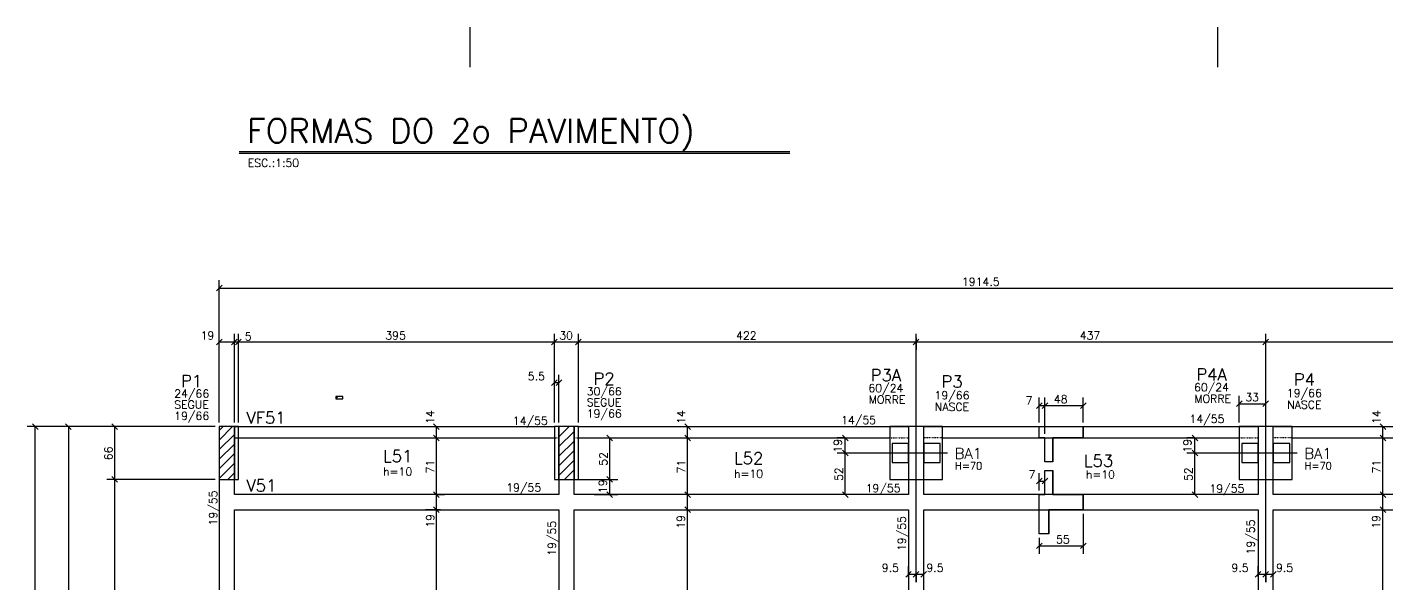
# Model space of a CAD drawing. Extents: x 2483 to 6525, y 1781 to 3839.
# Drawn here: x 2529 to 4229, y 3142 to 3839 of the extents above; entities that cross this region are included whole.
import ezdxf

# ---------------------------------------------------------------- set-up
doc = ezdxf.new("R2010")
doc.units = 0
doc.header["$MEASUREMENT"] = 0
doc.linetypes.add('ESTILO_TQS_0004', pattern=[2, 0.5, -0.4, 0.1, -0.4, 0.1, -0.5])
for name, color, linetype in [('1', 1, 'CONTINUOUS'), ('2', 2, 'CONTINUOUS'), ('3', 3, 'CONTINUOUS'), ('4', 4, 'CONTINUOUS'), ('6', 6, 'CONTINUOUS'), ('7', 7, 'CONTINUOUS'), ('8', 8, 'CONTINUOUS'), ('9', 9, 'CONTINUOUS')]:
    doc.layers.add(name, color=color, linetype=linetype)
doc.styles.get("Standard").update_dxf_attribs({"font": 'ROMANS.SHX'})

msp = doc.modelspace()

# ---------------------------------------------------------------- linework, layer by layer
at = {"layer": '1', "linetype": 'Continuous'}
msp.add_lwpolyline([(2914.940728, 3373.863117), (2923.885404, 3373.863117), (2923.885404, 3376.726875), (2914.940728, 3376.726875), (2914.940728, 3373.863117)], dxfattribs=at)
at = {"layer": '2', "linetype": 'Continuous'}
for p, q in [((2765.824466, 3508.841025), (2772.895534, 3515.912093)), ((2765.824466, 3441.580604), (2772.895534, 3448.651672)), ((2784.824466, 3441.580604), (2791.895534, 3448.651672)), ((2784.824466, 3441.580604), (2791.895534, 3448.651672)), ((2784.824466, 3441.580604), (2791.895534, 3448.651672)), ((2789.824466, 3441.580604), (2796.895534, 3448.651672)), ((2789.824466, 3441.580604), (2796.895534, 3448.651672)), ((3184.824466, 3441.580604), (3191.895534, 3448.651672)), ((3214.824466, 3441.580604), (3221.895534, 3448.651672)), ((3214.824466, 3441.580604), (3221.895534, 3448.651672)), ((3636.824466, 3441.580604), (3643.895534, 3448.651672)), ((4073.824466, 3441.580604), (4080.895534, 3448.651672)), ((4073.824466, 3441.580604), (4080.895534, 3448.651672)), ((3191.895534, 3397.547325), (3184.824466, 3390.476257)), ((3197.395534, 3397.547325), (3190.324466, 3390.476257)), ((3790.739817, 3361.891119), (3797.810885, 3368.962187)), ((3797.739817, 3361.891119), (3804.810885, 3368.962187)), ((3797.739817, 3361.891119), (3804.810885, 3368.962187)), ((3845.739817, 3361.891119), (3852.810885, 3368.962187)), ((4040.824466, 3364.240312), (4047.895534, 3371.31138)), ((4073.824466, 3364.240312), (4080.895534, 3371.31138)), ((2542.789895, 3335.485466), (2535.718828, 3342.556534)), ((2577.256732, 3342.556534), (2584.3278, 3335.485466)), ((2642.319567, 3335.485466), (2635.248499, 3342.556534)), ((3044.380609, 3335.485466), (3037.309541, 3342.556534)), ((3358.290029, 3335.485466), (3351.218961, 3342.556534)), ((4227.32183, 3335.485466), (4220.250763, 3342.556534)), ((3044.380609, 3321.485466), (3037.309541, 3328.556534)), ((3044.380609, 3321.485466), (3037.309541, 3328.556534)), ((3260.998574, 3321.485466), (3253.927506, 3328.556534)), ((3358.290029, 3321.485466), (3351.218961, 3328.556534)), ((3358.290029, 3321.485466), (3351.218961, 3328.556534)), ((3555.32961, 3321.485466), (3548.258542, 3328.556534)), ((3992.32961, 3321.485466), (3985.258542, 3328.556534)), ((4227.32183, 3321.485466), (4220.250763, 3328.556534)), ((4227.32183, 3321.485466), (4220.250763, 3328.556534)), ((3555.32961, 3302.485466), (3548.258542, 3309.556534)), ((3555.32961, 3302.485466), (3548.258542, 3309.556534)), ((3992.32961, 3302.485466), (3985.258542, 3309.556534)), ((3992.32961, 3302.485466), (3985.258542, 3309.556534)), ((2642.319567, 3269.485466), (2635.248499, 3276.556534)), ((2642.319567, 3269.485466), (2635.248499, 3276.556534)), ((3260.998574, 3269.485466), (3253.927506, 3276.556534)), ((3260.998574, 3269.485466), (3253.927506, 3276.556534)), ((3790.739817, 3267.473405), (3797.810885, 3274.544473)), ((3797.739817, 3267.473405), (3804.810885, 3274.544473)), ((3044.380609, 3250.485466), (3037.309541, 3257.556534)), ((3044.380609, 3250.485466), (3037.309541, 3257.556534)), ((3260.998574, 3250.485466), (3253.927506, 3257.556534)), ((3358.290029, 3250.485466), (3351.218961, 3257.556534)), ((3358.290029, 3250.485466), (3351.218961, 3257.556534)), ((3555.32961, 3250.485466), (3548.258542, 3257.556534)), ((3992.32961, 3250.485466), (3985.258542, 3257.556534)), ((4227.32183, 3250.485466), (4220.250763, 3257.556534)), ((4227.32183, 3250.485466), (4220.250763, 3257.556534)), ((3044.380609, 3231.485466), (3037.309541, 3238.556534)), ((3044.380609, 3231.485466), (3037.309541, 3238.556534)), ((3358.290029, 3231.485466), (3351.218961, 3238.556534)), ((3358.290029, 3231.485466), (3351.218961, 3238.556534)), ((4227.32183, 3231.485466), (4220.250763, 3238.556534)), ((4227.32183, 3231.485466), (4220.250763, 3238.556534)), ((3790.739817, 3186.369845), (3797.810885, 3193.440912)), ((3845.739817, 3186.369845), (3852.810885, 3193.440912)), ((3627.324466, 3150.829577), (3634.395534, 3157.900644)), ((3636.824466, 3150.829577), (3643.895534, 3157.900644)), ((3636.824466, 3150.829577), (3643.895534, 3157.900644)), ((3646.324466, 3150.829577), (3653.395534, 3157.900644)), ((4064.324466, 3150.829577), (4071.395534, 3157.900644)), ((4073.824466, 3150.829577), (4080.895534, 3157.900644)), ((4073.824466, 3150.829577), (4080.895534, 3157.900644)), ((4083.324466, 3150.829577), (4090.395534, 3157.900644))]:
    msp.add_line(p, q, dxfattribs=at)
at = {"layer": '3', "linetype": 'Continuous'}
for p, q in [((3082.623006, 3838.924975), (3082.623006, 3788.925475)), ((4017.107115, 3838.924975), (4017.107115, 3788.925475)), ((2769.36, 3322.317503), (2786.063497, 3339.021)), ((2769.36, 3334.338318), (2774.042682, 3339.021)), ((2788.36, 3339.021), (3188.36, 3339.021)), ((3193.86, 3326.088968), (3206.792032, 3339.021)), ((3193.86, 3338.109783), (3194.771217, 3339.021)), ((3193.86, 3314.068153), (3212.86, 3333.068153)), ((3218.36, 3339.021), (3630.86, 3339.021)), ((3649.86, 3339.021), (4067.86, 3339.021)), ((4086.86, 3339.021), (4504.86, 3339.021)), ((2769.36, 3310.296688), (2788.36, 3329.296688)), ((2769.36, 3298.275872), (2788.36, 3317.275872)), ((2788.36, 3325.021), (3188.36, 3325.021)), ((3193.86, 3302.047338), (3212.86, 3321.047338)), ((3218.36, 3325.021), (3607.36, 3325.021)), ((3673.36, 3325.021), (4044.36, 3325.021)), ((4110.36, 3325.021), (4481.36, 3325.021)), ((2769.36, 3286.255057), (2788.36, 3305.255057)), ((3193.86, 3290.026522), (3212.86, 3309.026522)), ((3193.86, 3278.005707), (3212.86, 3297.005707)), ((2769.36, 3274.234242), (2788.36, 3293.234242)), ((2780.167574, 3273.021), (2788.36, 3281.213426)), ((3200.896108, 3273.021), (3212.86, 3284.984892))]:
    msp.add_line(p, q, dxfattribs=at)
at = {"layer": '3', "linetype": 'ESTILO_TQS_0004'}
for p, q in [((3188.36, 3325.021), (3193.86, 3325.021)), ((3212.86, 3325.021), (3218.36, 3325.021)), ((3607.36, 3325.021), (3630.86, 3325.021)), ((3673.36, 3325.021), (3649.86, 3325.021)), ((4044.36, 3325.021), (4067.86, 3325.021)), ((4110.36, 3325.021), (4086.86, 3325.021))]:
    msp.add_line(p, q, dxfattribs=at)
at = {"layer": '3', "linetype": 'Continuous'}
for points in [[(3607.36, 3273.021), (3673.36, 3273.021), (3673.36, 3339.021), (3607.36, 3339.021), (3607.36, 3273.021)], [(4044.36, 3273.021), (4110.36, 3273.021), (4110.36, 3339.021), (4044.36, 3339.021), (4044.36, 3273.021)], [(2769.36, 3273.021), (2769.36, 3244.521)], [(2788.36, 3254.021), (2788.36, 3273.021)], [(3193.86, 3273.021), (3193.86, 3254.021)], [(3212.86, 3254.021), (3212.86, 3273.021)], [(3630.86, 3273.021), (3630.86, 3254.021)], [(3649.86, 3254.021), (3649.86, 3273.021)], [(4067.86, 3273.021), (4067.86, 3254.021)], [(4086.86, 3254.021), (4086.86, 3273.021)], [(3193.86, 3254.021), (2788.36, 3254.021)], [(3630.86, 3254.021), (3212.86, 3254.021)], [(4067.86, 3254.021), (3649.86, 3254.021)], [(4504.86, 3254.021), (4086.86, 3254.021)], [(2769.36, 3244.521), (2769.36, 2812.021)], [(2788.36, 3235.021), (3193.86, 3235.021)], [(2788.36, 2812.021), (2788.36, 3235.021)], [(3193.86, 3235.021), (3193.86, 2817.521)], [(3212.86, 3235.021), (3630.86, 3235.021)], [(3212.86, 2817.521), (3212.86, 3235.021)], [(3630.86, 3235.021), (3630.86, 2891.021)], [(3649.86, 3235.021), (4067.86, 3235.021)], [(3649.86, 2891.021), (3649.86, 3235.021)], [(4067.86, 3235.021), (4067.86, 2897.021)], [(4086.86, 3235.021), (4504.86, 3235.021)], [(4086.86, 2897.021), (4086.86, 3235.021)]]:
    msp.add_lwpolyline(points, dxfattribs=at)
at = {"layer": '6', "linetype": 'Continuous'}
for p, q in [((2794.236424, 3683.152598), (3482.422129, 3683.152598)), ((2794.236424, 3681.354558), (3482.422129, 3681.354558)), ((3794.275351, 3325.021), (3794.275351, 3339.021)), ((3794.275351, 3339.021), (3849.275351, 3339.021)), ((3849.275351, 3325.021), (3849.275351, 3339.021)), ((3794.275351, 3325.021), (3801.275351, 3325.021)), ((3801.275351, 3295.021), (3801.275351, 3325.021)), ((3811.275351, 3295.021), (3811.275351, 3325.021)), ((3811.275351, 3325.021), (3849.275351, 3325.021)), ((3801.275351, 3254.021), (3801.275351, 3284.021)), ((3811.275351, 3254.021), (3811.275351, 3284.021)), ((3794.275351, 3235.021), (3794.275351, 3254.021)), ((3794.275351, 3254.021), (3801.275351, 3254.021)), ((3811.275351, 3254.021), (3849.275351, 3254.021)), ((3849.275351, 3235.021), (3849.275351, 3254.021)), ((3794.275351, 3205.021), (3794.275351, 3235.021)), ((3806.275351, 3205.021), (3806.275351, 3235.021)), ((3806.275351, 3235.021), (3849.275351, 3235.021))]:
    msp.add_line(p, q, dxfattribs=at)
at = {"layer": '7', "linetype": 'Continuous'}
for points in [[(2769.36, 3273.021), (2788.36, 3273.021), (2788.36, 3339.021), (2769.36, 3339.021), (2769.36, 3273.021)], [(2793.36, 3339.021), (2788.36, 3339.021), (2788.36, 3273.021), (2793.36, 3273.021), (2793.36, 3339.021)], [(3193.86, 3339.021), (3188.36, 3339.021), (3188.36, 3273.021), (3193.86, 3273.021), (3193.86, 3339.021)], [(3193.86, 3273.021), (3212.86, 3273.021), (3212.86, 3339.021), (3193.86, 3339.021), (3193.86, 3273.021)], [(3218.36, 3339.021), (3212.86, 3339.021), (3212.86, 3273.021), (3218.36, 3273.021), (3218.36, 3339.021)], [(3630.86, 3273.021), (3649.86, 3273.021), (3649.86, 3339.021), (3630.86, 3339.021), (3630.86, 3273.021)], [(4067.86, 3273.021), (4086.86, 3273.021), (4086.86, 3339.021), (4067.86, 3339.021), (4067.86, 3273.021)], [(3630.86, 3318.021), (3610.36, 3318.021), (3610.36, 3294.021), (3630.86, 3294.021), (3630.86, 3318.021)], [(3670.36, 3318.021), (3649.86, 3318.021), (3649.86, 3294.021), (3670.36, 3294.021), (3670.36, 3318.021)], [(4067.86, 3318.021), (4047.36, 3318.021), (4047.36, 3294.021), (4067.86, 3294.021), (4067.86, 3318.021)], [(4107.36, 3318.021), (4086.86, 3318.021), (4086.86, 3294.021), (4107.36, 3294.021), (4107.36, 3318.021)]]:
    msp.add_lwpolyline(points, dxfattribs=at)
at = {"layer": '8', "linetype": 'Continuous'}
for points in [[(3794.275351, 3339.021), (3849.275351, 3339.021), (3849.275351, 3325.021), (3811.275351, 3325.021), (3811.275351, 3295.021), (3801.275351, 3295.021), (3801.275351, 3325.021), (3794.275351, 3325.021), (3794.275351, 3339.021)], [(3801.275351, 3284.021), (3811.275351, 3284.021), (3811.275351, 3254.021), (3849.275351, 3254.021), (3849.275351, 3235.021), (3806.275351, 3235.021), (3806.275351, 3205.021), (3794.275351, 3205.021), (3794.275351, 3254.021), (3801.275351, 3254.021), (3801.275351, 3284.021)]]:
    msp.add_lwpolyline(points, dxfattribs=at)
at = {"layer": '9', "linetype": 'Continuous'}
for p, q in [((2769.36, 3450.116138), (2769.36, 3522.376559)), ((2769.36, 3512.376559), (4683.86, 3512.376559)), ((2769.36, 3344.021), (2769.36, 3455.116138)), ((2788.36, 3344.021), (2788.36, 3455.116138)), ((2788.36, 3349.021), (2788.36, 3455.116138)), ((2793.36, 3344.021), (2793.36, 3455.116138)), ((3188.36, 3344.021), (3188.36, 3455.116138)), ((3188.36, 3349.021), (3188.36, 3455.116138)), ((3218.36, 3344.021), (3218.36, 3455.116138)), ((3640.36, 3144.365111), (3640.36, 3455.116138)), ((3640.36, 3311.021), (3640.36, 3455.116138)), ((3640.36, 3450.116138), (3640.36, 3435.116138)), ((4077.36, 3144.365111), (4077.36, 3455.116138)), ((2769.36, 3445.116138), (2788.36, 3445.116138)), ((2788.36, 3445.116138), (2793.36, 3445.116138)), ((2793.36, 3445.116138), (3188.36, 3445.116138)), ((3188.36, 3445.116138), (3218.36, 3445.116138)), ((3218.36, 3445.116138), (3640.36, 3445.116138)), ((3640.36, 3445.116138), (4077.36, 3445.116138)), ((4077.36, 3445.116138), (4514.36, 3445.116138)), ((3188.36, 3372.841976), (3188.36, 3404.011791)), ((3193.86, 3344.021), (3193.86, 3404.011791)), ((3193.86, 3394.011791), (3188.36, 3394.011791)), ((3794.275351, 3344.021), (3794.275351, 3375.426653)), ((3794.275351, 3365.426653), (3801.275351, 3365.426653)), ((3801.275351, 3330.021), (3801.275351, 3375.426653)), ((3801.275351, 3365.426653), (3849.275351, 3365.426653)), ((3849.275351, 3344.021), (3849.275351, 3375.426653)), ((4044.36, 3344.021), (4044.36, 3377.775846)), ((4044.36, 3367.775846), (4077.36, 3367.775846)), ((4077.36, 3360.797831), (4077.36, 3377.775846)), ((2575.792266, 3339.021), (2529.254362, 3339.021)), ((2539.254362, 2095.021), (2539.254362, 3339.021)), ((2759.36, 3339.021), (2570.792266, 3339.021)), ((2580.792266, 3339.021), (2580.792266, 2691.021)), ((2764.36, 3339.021), (2628.784033, 3339.021)), ((2638.784033, 3273.021), (2638.784033, 3339.021)), ((3040.845075, 3325.021), (3040.845075, 3339.021)), ((3044.167185, 3339.021), (3050.845075, 3339.021)), ((3354.754495, 3325.021), (3354.754495, 3339.021)), ((4223.786297, 3325.021), (4223.786297, 3339.021)), ((3039.059226, 3325.021), (3050.845075, 3325.021)), ((3040.845075, 3254.021), (3040.845075, 3325.021)), ((3254.427459, 3325.021), (3267.46304, 3325.021)), ((3257.46304, 3273.021), (3257.46304, 3325.021)), ((3354.754495, 3254.021), (3354.754495, 3325.021)), ((3550.154368, 3325.021), (3541.794076, 3325.021)), ((3551.794076, 3306.021), (3551.794076, 3325.021)), ((3987.154368, 3325.021), (3978.794076, 3325.021)), ((3988.794076, 3306.021), (3988.794076, 3325.021)), ((4223.786297, 3254.021), (4223.786297, 3325.021)), ((3679.79065, 3306.021), (3541.794076, 3306.021)), ((3551.794076, 3254.021), (3551.794076, 3306.021)), ((4116.79065, 3306.021), (3978.794076, 3306.021)), ((3988.794076, 3254.021), (3988.794076, 3306.021)), ((3794.275351, 3259.021), (3794.275351, 3281.008939)), ((3801.275351, 3264.587303), (3801.275351, 3281.008939)), ((2764.36, 3273.021), (2628.784033, 3273.021)), ((2638.784033, 2812.021), (2638.784033, 3273.021)), ((3217.86, 3273.021), (3267.46304, 3273.021)), ((3257.46304, 3254.021), (3257.46304, 3273.021)), ((3794.275351, 3271.008939), (3801.275351, 3271.008939)), ((3040.845075, 3235.021), (3040.845075, 3254.021)), ((3042.349418, 3254.021), (3050.845075, 3254.021)), ((3238.02148, 3254.021), (3267.46304, 3254.021)), ((3354.754495, 3235.021), (3354.754495, 3254.021)), ((3569.857897, 3254.021), (3541.794076, 3254.021)), ((4223.786297, 3235.021), (4223.786297, 3254.021)), ((3045.845075, 3235.021), (3027.066634, 3235.021)), ((3037.563896, 3235.021), (3050.845075, 3235.021)), ((3040.845075, 3007.021), (3040.845075, 3235.021)), ((3354.754495, 2812.021), (3354.754495, 3235.021)), ((3849.275351, 3230.021), (3849.275351, 3179.905378)), ((4223.786297, 2812.021), (4223.786297, 3235.021)), ((3794.275351, 3200.021), (3794.275351, 3179.905378)), ((3794.275351, 3189.905378), (3849.275351, 3189.905378)), ((3630.86, 3150.989424), (3630.86, 3164.365111)), ((4067.86, 3150.989424), (4067.86, 3164.365111)), ((3630.86, 3154.365111), (3640.36, 3154.365111)), ((3640.36, 3154.365111), (3649.86, 3154.365111)), ((3640.36, 3153.338076), (3640.36, 3144.365111)), ((4067.86, 3154.365111), (4077.36, 3154.365111)), ((4077.36, 3154.365111), (4086.86, 3154.365111)), ((4077.36, 3153.338076), (4077.36, 3144.365111))]:
    msp.add_line(p, q, dxfattribs=at)

# ---------------------------------------------------------------- texts
at = {"layer": '1', "linetype": 'Continuous'}
msp.add_text('C:\\Users\\Werebe\\OneDrive\\Jair\\TQS\\TQS\\Logo\\ALIMONTI.JPG', height=0.051139, dxfattribs=at).set_placement((2915.020591, 3375.294996))
at = {"layer": '2', "linetype": 'Continuous'}
for s, p in [('ESC.:1:50', (2804.855907, 3664.078618)), ('1914.5', (3697.61, 3515.376559)), ('19', (2746.02667, 3448.116138)), ('5', (2801.3008, 3446.973784)), ('395', (2976.86, 3448.116138)), ('30', (3194.36, 3448.116138)), ('422', (3415.36, 3448.116138)), ('437', (3844.86, 3448.116138)), ('5.5', (3155.02667, 3397.011791)), ('7', (3777.23933, 3366.862979)), ('48', (3812.520657, 3368.426653)), ('33', (4051.86, 3370.775846)), ('7', (3780.942021, 3274.008939)), ('55', (3815.275351, 3192.905378)), ('9.5', (3597.52667, 3157.365111)), ('9.5', (3653.19333, 3157.365111)), ('9.5', (4034.52667, 3157.365111)), ('9.5', (4090.19333, 3157.365111))]:
    msp.add_text(s, height=10, dxfattribs=at).set_placement(p)
for s, p in [('14', (3037.845075, 3342.35433)), ('14', (3351.754495, 3342.35433)), ('14', (4220.786297, 3342.35433)), ('19', (3547.419411, 3306.512433)), ('19', (3984.419411, 3306.512433)), ('66', (2635.784033, 3297.021)), ('52', (3254.46304, 3290.021)), ('71', (3037.845075, 3280.521)), ('71', (3351.754495, 3280.521)), ('52', (3548.794076, 3271.021)), ('52', (3985.794076, 3271.021)), ('71', (4220.786297, 3280.521)), ('19', (3253.793408, 3255.798861)), ('19', (3038.044992, 3212.601991)), ('19', (3351.312405, 3211.376965)), ('19', (4220.344206, 3211.376965))]:
    msp.add_text(s, height=10, rotation=90, dxfattribs=at).set_placement(p)
at = {"layer": '3', "linetype": 'Continuous'}
for s, height, p in [('24/66', 10, (2713.011078, 3375.317969)), ('30/66', 10, (3228.668861, 3378.223083)), ('60/24', 10, (3580.725793, 3382.271009)), ('19/66', 10, (3663.368689, 3373.317987)), ('60/24', 10, (3987.754768, 3383.241761)), ('19/66', 10, (4103.819864, 3376.052725)), ('SEGUE', 10, (2713.011078, 3361.551957)), ('SEGUE', 10, (3228.668861, 3364.457072)), ('MORRE', 10, (3581.115597, 3367.920291)), ('NASCE', 10, (3663.758494, 3358.772367)), ('MORRE', 10, (3988.144573, 3368.891043)), ('NASCE', 10, (4104.209668, 3361.507105)), ('19/66', 10, (2713.011078, 3347.517816)), ('14/55', 10, (3136.272494, 3341.45422)), ('19/66', 10, (3228.668861, 3350.42293)), ('14/55', 10, (3546.548513, 3342.255028)), ('14/55', 10, (3982.059804, 3343.636487)), ('h=10', 10, (2974.029086, 3277.784238)), ('h=10', 10, (3412.715847, 3275.059476)), ('H=70', 9, (3689.092652, 3285.524165)), ('h=10', 10, (3852.574408, 3274.151222)), ('H=70', 9, (4126.092652, 3285.524165)), ('19/55', 10, (3128.052097, 3257.771)), ('19/55', 10, (3577.282614, 3257.02731)), ('19/55', 10, (4006.998755, 3256.555094))]:
    msp.add_text(s, height=height, dxfattribs=at).set_placement(p)
for p in [(2766.589128, 3215.380473), (3190.11, 3177.417555), (3627.443185, 3183.414891), (4063.558517, 3179.072005)]:
    msp.add_text('19/55', height=10, rotation=90, dxfattribs=at).set_placement(p)
at = {"layer": '4', "linetype": 'Continuous'}
for s, height, p in [('P1', 15, (2721.453725, 3388.641428)), ('P2', 15, (3237.111508, 3391.546542)), ('P3A', 15, (3583.592376, 3396.004073)), ('P3', 15, (3672.180496, 3387.847019)), ('P4A', 15, (3990.621352, 3396.974825)), ('P4', 15, (4112.63167, 3390.581758)), ('VF51', 15, (2803.36, 3342.771)), ('L51', 15, (2974.029086, 3294.784238)), ('L52', 15, (3412.715847, 3292.059476)), ('BA1', 13.5, (3688.660435, 3298.778287)), ('L53', 15, (3849.961469, 3288.91156)), ('BA1', 13.5, (4125.660435, 3298.778287)), ('V51', 15, (2803.36, 3257.771))]:
    msp.add_text(s, height=height, dxfattribs=at).set_placement(p)
at = {"layer": '6', "linetype": 'Continuous'}
msp.add_text('FORMAS DO 2o PAVIMENTO)', height=30, dxfattribs=at).set_placement((2804.210402, 3694.352136))

doc.saveas('drawing.dxf')
